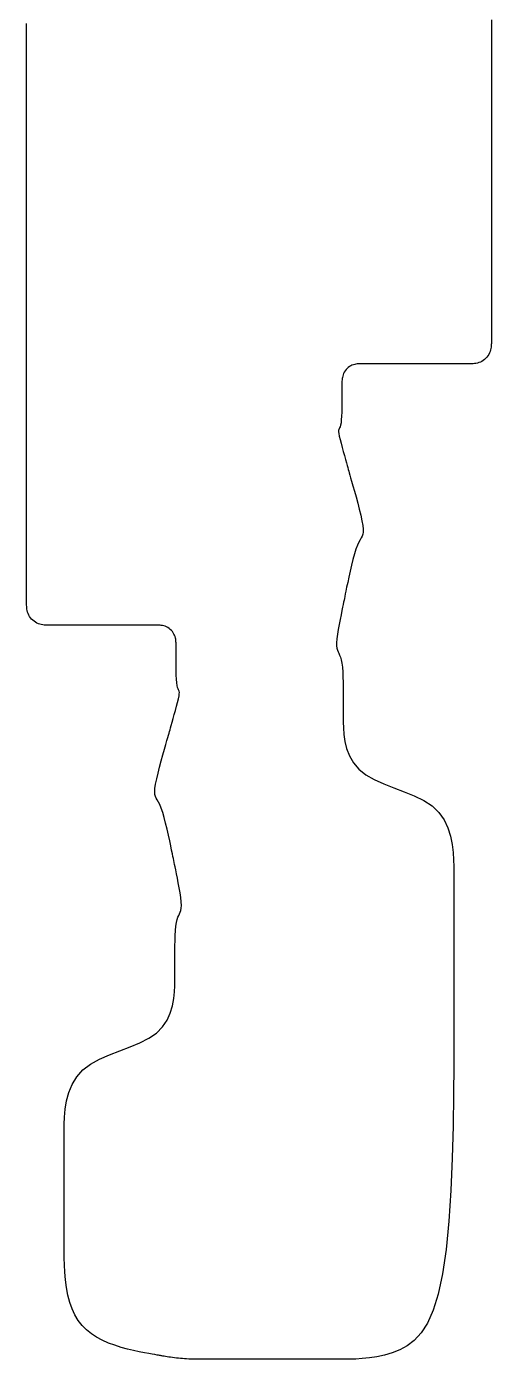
# Model space of a CAD drawing. Extents: x -56 to 56, y -65 to 65.
# Drawn here: x -10.14 to -2.56, y 21.69 to 43.42 of the extents above; entities that cross this region are included whole.
import ezdxf

# ---------------------------------------------------------------- set-up
doc = ezdxf.new("R2010")
doc.units = 0
doc.layers.add('LAYER 1', color=7, linetype='CONTINUOUS')

msp = doc.modelspace()

# ---------------------------------------------------------------- linework, layer by layer
at = {"layer": 'LAYER 1'}
for p, q in [((-10.138, 43.341), (-10.138, 43.477)), ((-2.562, 43.538), (-2.562, 42.971)), ((-10.138, 43.179), (-10.138, 43.341)), ((-10.138, 43), (-10.138, 43.179)), ((-10.138, 42.81), (-10.138, 43)), ((-2.562, 42.971), (-2.562, 42.352)), ((-10.138, 42.618), (-10.138, 42.81)), ((-10.138, 42.432), (-10.138, 42.618)), ((-10.138, 42.259), (-10.138, 42.432)), ((-10.138, 42.109), (-10.138, 42.259)), ((-2.562, 42.352), (-2.562, 41.709)), ((-10.138, 41.988), (-10.138, 42.109)), ((-10.138, 41.896), (-10.138, 41.988)), ((-10.138, 41.828), (-10.138, 41.896)), ((-10.138, 41.782), (-10.138, 41.828)), ((-10.138, 41.754), (-10.138, 41.782)), ((-10.138, 41.738), (-10.138, 41.754)), ((-10.138, 41.731), (-10.138, 41.738)), ((-10.138, 41.73), (-10.138, 41.731)), ((-10.138, 41.729), (-10.138, 41.73)), ((-10.138, 41.73), (-10.138, 41.73)), ((-10.138, 41.73), (-10.138, 41.73)), ((-10.138, 41.73), (-10.138, 41.73)), ((-10.138, 41.73), (-10.138, 41.73)), ((-10.138, 41.73), (-10.138, 41.73)), ((-10.138, 41.73), (-10.138, 41.73)), ((-10.138, 41.73), (-10.138, 41.73)), ((-10.138, 41.73), (-10.138, 41.73)), ((-10.138, 41.721), (-10.138, 41.729)), ((-10.138, 41.695), (-10.138, 41.721)), ((-10.138, 41.64), (-10.138, 41.695)), ((-10.138, 41.546), (-10.138, 41.64)), ((-10.138, 41.401), (-10.138, 41.546)), ((-2.562, 41.709), (-2.562, 41.068)), ((-10.138, 41.196), (-10.138, 41.401)), ((-10.138, 40.918), (-10.138, 41.196)), ((-10.138, 40.561), (-10.138, 40.918)), ((-2.562, 41.068), (-2.562, 40.457)), ((-10.138, 40.132), (-10.138, 40.561)), ((-2.562, 40.457), (-2.562, 39.901)), ((-10.138, 39.652), (-10.138, 40.132)), ((-2.562, 39.901), (-2.562, 39.429)), ((-10.138, 39.145), (-10.138, 39.652)), ((-2.562, 39.429), (-2.562, 39.057)), ((-10.138, 38.629), (-10.138, 39.145)), ((-2.562, 39.057), (-2.562, 38.779)), ((-2.562, 38.779), (-2.562, 38.58)), ((-10.138, 38.129), (-10.138, 38.629)), ((-2.562, 38.58), (-2.562, 38.447)), ((-2.562, 38.26), (-2.563, 38.242)), ((-2.562, 38.447), (-2.562, 38.368)), ((-2.562, 38.368), (-2.562, 38.327)), ((-2.562, 38.327), (-2.562, 38.313)), ((-2.562, 38.313), (-2.562, 38.311)), ((-2.562, 38.311), (-2.562, 38.311)), ((-2.562, 38.311), (-2.562, 38.31)), ((-2.562, 38.31), (-2.562, 38.309)), ((-2.562, 38.309), (-2.562, 38.306)), ((-2.562, 38.306), (-2.562, 38.302)), ((-2.562, 38.302), (-2.562, 38.296)), ((-2.562, 38.296), (-2.562, 38.287)), ((-2.562, 38.287), (-2.562, 38.275)), ((-2.562, 38.275), (-2.562, 38.26)), ((-10.138, 37.663), (-10.138, 38.129)), ((-2.634, 38.037), (-2.653, 38.017)), ((-2.618, 38.058), (-2.634, 38.037)), ((-2.603, 38.081), (-2.618, 38.058)), ((-2.591, 38.105), (-2.603, 38.081)), ((-2.582, 38.129), (-2.591, 38.105)), ((-2.574, 38.153), (-2.582, 38.129)), ((-2.569, 38.177), (-2.574, 38.153)), ((-2.566, 38.2), (-2.569, 38.177)), ((-2.564, 38.222), (-2.566, 38.2)), ((-2.563, 38.242), (-2.564, 38.222)), ((-4.931, 37.832), (-4.946, 37.812)), ((-4.914, 37.849), (-4.931, 37.832)), ((-4.895, 37.866), (-4.914, 37.849)), ((-4.876, 37.881), (-4.895, 37.866)), ((-4.855, 37.893), (-4.876, 37.881)), ((-4.834, 37.904), (-4.855, 37.893)), ((-4.812, 37.912), (-4.834, 37.904)), ((-4.79, 37.918), (-4.812, 37.912)), ((-4.769, 37.923), (-4.79, 37.918)), ((-4.748, 37.926), (-4.769, 37.923)), ((-4.729, 37.927), (-4.748, 37.926)), ((-4.711, 37.928), (-4.729, 37.927)), ((-4.695, 37.928), (-4.711, 37.928)), ((-4.682, 37.928), (-4.695, 37.928)), ((-4.672, 37.928), (-4.682, 37.928)), ((-4.665, 37.928), (-4.672, 37.928)), ((-4.659, 37.928), (-4.665, 37.928)), ((-4.655, 37.928), (-4.659, 37.928)), ((-4.653, 37.928), (-4.655, 37.928)), ((-4.652, 37.928), (-4.653, 37.928)), ((-4.652, 37.928), (-4.652, 37.928)), ((-4.651, 37.928), (-4.652, 37.928)), ((-4.652, 37.928), (-4.652, 37.928)), ((-4.647, 37.928), (-4.651, 37.928)), ((-4.636, 37.928), (-4.647, 37.928)), ((-4.614, 37.928), (-4.636, 37.928)), ((-4.579, 37.928), (-4.614, 37.928)), ((-4.527, 37.928), (-4.579, 37.928)), ((-4.455, 37.928), (-4.527, 37.928)), ((-4.36, 37.928), (-4.455, 37.928)), ((-4.24, 37.928), (-4.36, 37.928)), ((-4.1, 37.928), (-4.24, 37.928)), ((-3.948, 37.928), (-4.1, 37.928)), ((-3.789, 37.927), (-3.948, 37.928)), ((-3.631, 37.927), (-3.789, 37.927)), ((-3.48, 37.927), (-3.631, 37.927)), ((-3.342, 37.927), (-3.48, 37.927)), ((-3.225, 37.927), (-3.342, 37.927)), ((-3.133, 37.927), (-3.225, 37.927)), ((-3.064, 37.927), (-3.133, 37.927)), ((-3.014, 37.927), (-3.064, 37.927)), ((-2.981, 37.927), (-3.014, 37.927)), ((-2.961, 37.927), (-2.981, 37.927)), ((-2.951, 37.926), (-2.961, 37.927)), ((-2.947, 37.926), (-2.951, 37.926)), ((-2.946, 37.926), (-2.947, 37.926)), ((-2.945, 37.926), (-2.946, 37.926)), ((-2.946, 37.926), (-2.946, 37.926)), ((-2.946, 37.926), (-2.946, 37.926)), ((-2.942, 37.926), (-2.945, 37.926)), ((-2.938, 37.926), (-2.942, 37.926)), ((-2.931, 37.926), (-2.938, 37.926)), ((-2.923, 37.926), (-2.931, 37.926)), ((-2.911, 37.926), (-2.923, 37.926)), ((-2.896, 37.927), (-2.911, 37.926)), ((-2.878, 37.927), (-2.896, 37.927)), ((-2.858, 37.928), (-2.878, 37.927)), ((-2.837, 37.93), (-2.858, 37.928)), ((-2.814, 37.934), (-2.837, 37.93)), ((-2.79, 37.939), (-2.814, 37.934)), ((-2.765, 37.946), (-2.79, 37.939)), ((-2.741, 37.955), (-2.765, 37.946)), ((-2.717, 37.967), (-2.741, 37.955)), ((-2.695, 37.982), (-2.717, 37.967)), ((-2.673, 37.998), (-2.695, 37.982)), ((-2.653, 38.017), (-2.673, 37.998)), ((-10.138, 37.255), (-10.138, 37.663)), ((-4.997, 37.646), (-4.998, 37.63)), ((-4.998, 37.63), (-4.998, 37.616)), ((-4.998, 37.616), (-4.998, 37.605)), ((-4.998, 37.605), (-4.998, 37.596)), ((-4.998, 37.596), (-4.998, 37.585)), ((-4.996, 37.665), (-4.997, 37.646)), ((-4.994, 37.685), (-4.996, 37.665)), ((-4.991, 37.705), (-4.994, 37.685)), ((-4.986, 37.727), (-4.991, 37.705)), ((-4.979, 37.749), (-4.986, 37.727)), ((-4.97, 37.771), (-4.979, 37.749)), ((-4.959, 37.792), (-4.97, 37.771)), ((-4.946, 37.812), (-4.959, 37.792)), ((-4.998, 37.585), (-4.998, 37.573)), ((-4.998, 37.573), (-4.998, 37.556)), ((-4.998, 37.556), (-4.998, 37.533)), ((-4.998, 37.533), (-4.998, 37.502)), ((-4.998, 37.502), (-4.998, 37.461)), ((-4.998, 37.461), (-4.998, 37.409)), ((-4.998, 37.409), (-4.998, 37.348)), ((-10.138, 36.924), (-10.138, 37.255)), ((-5, 37.209), (-5.001, 37.138)), ((-4.998, 37.28), (-5, 37.209)), ((-4.998, 37.348), (-4.998, 37.28)), ((-5.013, 36.962), (-5.02, 36.925)), ((-5.008, 37.012), (-5.013, 36.962)), ((-5.004, 37.072), (-5.008, 37.012)), ((-5.001, 37.138), (-5.004, 37.072)), ((-10.138, 36.671), (-10.138, 36.924)), ((-5.049, 36.855), (-5.052, 36.84)), ((-5.052, 36.84), (-5.052, 36.819)), ((-5.052, 36.819), (-5.049, 36.789)), ((-5.043, 36.867), (-5.049, 36.855)), ((-5.049, 36.789), (-5.041, 36.746)), ((-5.036, 36.881), (-5.043, 36.867)), ((-5.041, 36.746), (-5.028, 36.693)), ((-5.028, 36.899), (-5.036, 36.881)), ((-5.02, 36.925), (-5.028, 36.899)), ((-10.138, 36.486), (-10.138, 36.671)), ((-5.028, 36.693), (-5.013, 36.631)), ((-5.013, 36.631), (-4.995, 36.565)), ((-4.995, 36.565), (-4.977, 36.496)), ((-10.138, 36.359), (-10.138, 36.486)), ((-10.138, 36.278), (-10.138, 36.359)), ((-4.977, 36.496), (-4.958, 36.43)), ((-4.958, 36.43), (-4.941, 36.367)), ((-4.941, 36.367), (-4.926, 36.313)), ((-4.926, 36.313), (-4.913, 36.269)), ((-10.138, 36.234), (-10.138, 36.278)), ((-10.138, 36.215), (-10.138, 36.234)), ((-10.138, 36.21), (-10.138, 36.215)), ((-10.138, 36.207), (-10.138, 36.21)), ((-10.138, 36.21), (-10.138, 36.21)), ((-10.138, 36.21), (-10.138, 36.21)), ((-10.138, 36.21), (-10.138, 36.21)), ((-10.138, 36.21), (-10.138, 36.21)), ((-10.138, 36.21), (-10.138, 36.21)), ((-10.138, 36.21), (-10.138, 36.21)), ((-10.138, 36.21), (-10.138, 36.21)), ((-10.138, 36.21), (-10.138, 36.21)), ((-10.138, 36.21), (-10.138, 36.21)), ((-10.138, 36.198), (-10.138, 36.207)), ((-10.138, 36.177), (-10.138, 36.198)), ((-10.138, 36.142), (-10.138, 36.177)), ((-10.138, 36.087), (-10.138, 36.142)), ((-10.138, 36.008), (-10.138, 36.087)), ((-4.913, 36.269), (-4.903, 36.234)), ((-4.903, 36.234), (-4.895, 36.204)), ((-4.895, 36.204), (-4.887, 36.176)), ((-4.887, 36.176), (-4.878, 36.147)), ((-4.878, 36.147), (-4.868, 36.112)), ((-4.868, 36.112), (-4.856, 36.067)), ((-10.138, 35.902), (-10.138, 36.008)), ((-10.138, 35.764), (-10.138, 35.902)), ((-4.856, 36.067), (-4.84, 36.011)), ((-4.84, 36.011), (-4.819, 35.939)), ((-4.819, 35.939), (-4.795, 35.853)), ((-10.138, 35.598), (-10.138, 35.764)), ((-4.795, 35.853), (-4.768, 35.757)), ((-4.768, 35.757), (-4.741, 35.657)), ((-4.741, 35.657), (-4.715, 35.556)), ((-10.138, 35.412), (-10.138, 35.598)), ((-4.715, 35.556), (-4.691, 35.458)), ((-4.691, 35.458), (-4.672, 35.368)), ((-10.138, 35.213), (-10.138, 35.412)), ((-10.138, 35.011), (-10.138, 35.213)), ((-4.672, 35.368), (-4.658, 35.291)), ((-4.658, 35.291), (-4.65, 35.23)), ((-4.65, 35.23), (-4.65, 35.184)), ((-10.138, 34.815), (-10.138, 35.011)), ((-4.722, 35.02), (-4.745, 34.97)), ((-4.701, 35.058), (-4.722, 35.02)), ((-4.682, 35.089), (-4.701, 35.058)), ((-4.667, 35.118), (-4.682, 35.089)), ((-4.656, 35.148), (-4.667, 35.118)), ((-4.65, 35.184), (-4.656, 35.148)), ((-10.138, 34.631), (-10.138, 34.815)), ((-4.794, 34.826), (-4.819, 34.737)), ((-4.77, 34.905), (-4.794, 34.826)), ((-4.745, 34.97), (-4.77, 34.905)), ((-10.138, 34.469), (-10.138, 34.631)), ((-4.842, 34.642), (-4.865, 34.545)), ((-4.819, 34.737), (-4.842, 34.642)), ((-10.138, 34.337), (-10.138, 34.469)), ((-10.138, 34.236), (-10.138, 34.337)), ((-4.904, 34.362), (-4.921, 34.285)), ((-4.886, 34.45), (-4.904, 34.362)), ((-4.865, 34.545), (-4.886, 34.45)), ((-10.138, 34.162), (-10.138, 34.236)), ((-10.138, 34.11), (-10.138, 34.162)), ((-4.952, 34.135), (-4.958, 34.102)), ((-4.943, 34.174), (-4.952, 34.135)), ((-4.933, 34.222), (-4.943, 34.174)), ((-4.921, 34.285), (-4.933, 34.222)), ((-10.138, 34.077), (-10.138, 34.11)), ((-10.138, 34.059), (-10.138, 34.077)), ((-10.138, 34.051), (-10.138, 34.059)), ((-10.138, 34.049), (-10.138, 34.051)), ((-10.138, 34.048), (-10.138, 34.049)), ((-10.138, 34.049), (-10.138, 34.049)), ((-10.138, 34.049), (-10.138, 34.049)), ((-10.138, 34.046), (-10.138, 34.048)), ((-10.138, 34.042), (-10.138, 34.046)), ((-10.138, 34.037), (-10.138, 34.042)), ((-10.138, 34.03), (-10.138, 34.037)), ((-10.138, 34.019), (-10.138, 34.03)), ((-10.138, 34.006), (-10.138, 34.019)), ((-10.138, 33.99), (-10.138, 34.006)), ((-10.137, 33.971), (-10.138, 33.99)), ((-10.136, 33.95), (-10.137, 33.971)), ((-10.133, 33.927), (-10.136, 33.95)), ((-10.129, 33.903), (-10.133, 33.927)), ((-10.123, 33.879), (-10.129, 33.903)), ((-4.999, 33.902), (-5.013, 33.834)), ((-4.988, 33.96), (-4.999, 33.902)), ((-4.978, 34.005), (-4.988, 33.96)), ((-4.971, 34.041), (-4.978, 34.005)), ((-4.964, 34.072), (-4.971, 34.041)), ((-4.958, 34.102), (-4.964, 34.072)), ((-10.114, 33.855), (-10.123, 33.879)), ((-10.103, 33.831), (-10.114, 33.855)), ((-10.09, 33.808), (-10.103, 33.831)), ((-10.075, 33.786), (-10.09, 33.808)), ((-10.057, 33.765), (-10.075, 33.786)), ((-10.038, 33.745), (-10.057, 33.765)), ((-10.017, 33.728), (-10.038, 33.745)), ((-9.994, 33.712), (-10.017, 33.728)), ((-9.971, 33.699), (-9.994, 33.712)), ((-9.947, 33.688), (-9.971, 33.699)), ((-9.923, 33.68), (-9.947, 33.688)), ((-5.028, 33.758), (-5.043, 33.677)), ((-5.013, 33.834), (-5.028, 33.758)), ((-9.899, 33.674), (-9.923, 33.68)), ((-9.875, 33.67), (-9.899, 33.674)), ((-9.853, 33.667), (-9.875, 33.67)), ((-9.832, 33.665), (-9.853, 33.667)), ((-9.813, 33.665), (-9.832, 33.665)), ((-9.796, 33.664), (-9.813, 33.665)), ((-9.783, 33.664), (-9.796, 33.664)), ((-9.773, 33.664), (-9.783, 33.664)), ((-9.765, 33.664), (-9.773, 33.664)), ((-9.76, 33.664), (-9.765, 33.664)), ((-9.757, 33.664), (-9.76, 33.664)), ((-9.755, 33.664), (-9.757, 33.664)), ((-9.754, 33.664), (-9.755, 33.664)), ((-9.753, 33.664), (-9.754, 33.664)), ((-9.754, 33.664), (-9.754, 33.664)), ((-9.754, 33.664), (-9.754, 33.664)), ((-9.749, 33.664), (-9.753, 33.664)), ((-9.742, 33.664), (-9.749, 33.664)), ((-9.729, 33.665), (-9.742, 33.664)), ((-9.708, 33.665), (-9.729, 33.665)), ((-9.677, 33.665), (-9.708, 33.665)), ((-9.636, 33.665), (-9.677, 33.665)), ((-9.582, 33.665), (-9.636, 33.665)), ((-9.517, 33.665), (-9.582, 33.665)), ((-9.442, 33.665), (-9.517, 33.665)), ((-9.363, 33.665), (-9.442, 33.665)), ((-9.281, 33.665), (-9.363, 33.665)), ((-9.201, 33.665), (-9.281, 33.665)), ((-9.125, 33.665), (-9.201, 33.665)), ((-9.058, 33.665), (-9.125, 33.665)), ((-9.003, 33.665), (-9.058, 33.665)), ((-8.96, 33.665), (-9.003, 33.665)), ((-8.929, 33.665), (-8.96, 33.665)), ((-8.907, 33.665), (-8.929, 33.665)), ((-8.892, 33.665), (-8.907, 33.665)), ((-8.884, 33.665), (-8.892, 33.665)), ((-8.88, 33.665), (-8.884, 33.665)), ((-8.879, 33.665), (-8.88, 33.665)), ((-8.878, 33.665), (-8.879, 33.665)), ((-8.879, 33.665), (-8.879, 33.665)), ((-8.879, 33.665), (-8.879, 33.665)), ((-8.879, 33.665), (-8.879, 33.665)), ((-8.879, 33.665), (-8.879, 33.665)), ((-8.879, 33.665), (-8.879, 33.665)), ((-8.879, 33.665), (-8.879, 33.665)), ((-8.879, 33.665), (-8.879, 33.665)), ((-8.879, 33.665), (-8.879, 33.665)), ((-8.879, 33.665), (-8.879, 33.665)), ((-8.875, 33.665), (-8.878, 33.665)), ((-8.869, 33.665), (-8.875, 33.665)), ((-8.856, 33.666), (-8.869, 33.665)), ((-8.837, 33.666), (-8.856, 33.666)), ((-8.809, 33.666), (-8.837, 33.666)), ((-8.771, 33.666), (-8.809, 33.666)), ((-8.721, 33.666), (-8.771, 33.666)), ((-8.659, 33.666), (-8.721, 33.666)), ((-8.589, 33.666), (-8.659, 33.666)), ((-8.514, 33.666), (-8.589, 33.666)), ((-8.436, 33.666), (-8.514, 33.666)), ((-8.36, 33.666), (-8.436, 33.666)), ((-8.288, 33.666), (-8.36, 33.666)), ((-8.223, 33.666), (-8.288, 33.666)), ((-8.17, 33.666), (-8.223, 33.666)), ((-8.128, 33.666), (-8.17, 33.666)), ((-8.097, 33.666), (-8.128, 33.666)), ((-8.076, 33.666), (-8.097, 33.666)), ((-8.062, 33.666), (-8.076, 33.666)), ((-8.054, 33.666), (-8.062, 33.666)), ((-8.05, 33.666), (-8.054, 33.666)), ((-8.048, 33.666), (-8.05, 33.666)), ((-8.046, 33.666), (-8.048, 33.666)), ((-8.048, 33.666), (-8.048, 33.666)), ((-8.048, 33.666), (-8.048, 33.666)), ((-8.048, 33.666), (-8.048, 33.666)), ((-8.043, 33.666), (-8.046, 33.666)), ((-8.039, 33.666), (-8.043, 33.666)), ((-8.033, 33.666), (-8.039, 33.666)), ((-8.024, 33.666), (-8.033, 33.666)), ((-8.013, 33.666), (-8.024, 33.666)), ((-7.999, 33.666), (-8.013, 33.666)), ((-7.982, 33.666), (-7.999, 33.666)), ((-7.964, 33.665), (-7.982, 33.666)), ((-7.944, 33.662), (-7.964, 33.665)), ((-7.922, 33.659), (-7.944, 33.662)), ((-7.901, 33.654), (-7.922, 33.659)), ((-7.879, 33.647), (-7.901, 33.654)), ((-7.857, 33.638), (-7.879, 33.647)), ((-7.836, 33.626), (-7.857, 33.638)), ((-7.816, 33.613), (-7.836, 33.626)), ((-7.797, 33.597), (-7.816, 33.613)), ((-7.779, 33.58), (-7.797, 33.597)), ((-7.763, 33.562), (-7.779, 33.58)), ((-7.748, 33.542), (-7.763, 33.562)), ((-7.736, 33.521), (-7.748, 33.542)), ((-7.726, 33.5), (-7.736, 33.521)), ((-7.718, 33.478), (-7.726, 33.5)), ((-7.712, 33.456), (-7.718, 33.478)), ((-5.07, 33.516), (-5.079, 33.443)), ((-5.057, 33.595), (-5.07, 33.516)), ((-5.043, 33.677), (-5.057, 33.595)), ((-7.708, 33.435), (-7.712, 33.456)), ((-7.705, 33.414), (-7.708, 33.435)), ((-7.704, 33.395), (-7.705, 33.414)), ((-7.703, 33.377), (-7.704, 33.395)), ((-7.703, 33.362), (-7.703, 33.377)), ((-7.703, 33.35), (-7.703, 33.362)), ((-7.703, 33.339), (-7.703, 33.35)), ((-7.703, 33.319), (-7.703, 33.33)), ((-7.703, 33.305), (-7.703, 33.319)), ((-7.703, 33.285), (-7.703, 33.305)), ((-7.703, 33.33), (-7.703, 33.339)), ((-7.703, 33.259), (-7.703, 33.285)), ((-7.703, 33.224), (-7.703, 33.259)), ((-5.079, 33.443), (-5.084, 33.379)), ((-5.084, 33.379), (-5.084, 33.328)), ((-5.084, 33.328), (-5.08, 33.288)), ((-5.08, 33.288), (-5.072, 33.257)), ((-5.072, 33.257), (-5.061, 33.231)), ((-7.703, 33.179), (-7.703, 33.224)), ((-7.702, 33.122), (-7.703, 33.179)), ((-7.702, 33.058), (-7.702, 33.122)), ((-7.701, 32.988), (-7.702, 33.058)), ((-5.061, 33.231), (-5.048, 33.206)), ((-5.048, 33.206), (-5.035, 33.178)), ((-5.035, 33.178), (-5.021, 33.145)), ((-5.021, 33.145), (-5.009, 33.102)), ((-5.009, 33.102), (-4.999, 33.046)), ((-4.999, 33.046), (-4.991, 32.978)), ((-7.7, 32.917), (-7.701, 32.988)), ((-7.698, 32.848), (-7.7, 32.917)), ((-7.694, 32.783), (-7.698, 32.848)), ((-4.991, 32.978), (-4.986, 32.901)), ((-4.986, 32.901), (-4.982, 32.819)), ((-4.982, 32.819), (-4.98, 32.735)), ((-7.69, 32.727), (-7.694, 32.783)), ((-7.684, 32.683), (-7.69, 32.727)), ((-7.677, 32.651), (-7.684, 32.683)), ((-7.669, 32.629), (-7.677, 32.651)), ((-7.661, 32.613), (-7.669, 32.629)), ((-7.655, 32.6), (-7.661, 32.613)), ((-7.65, 32.587), (-7.655, 32.6)), ((-4.98, 32.735), (-4.978, 32.654)), ((-4.978, 32.654), (-4.978, 32.578)), ((-7.694, 32.342), (-7.678, 32.406)), ((-7.678, 32.406), (-7.664, 32.463)), ((-7.664, 32.463), (-7.654, 32.511)), ((-7.654, 32.511), (-7.649, 32.546)), ((-7.647, 32.57), (-7.65, 32.587)), ((-7.649, 32.546), (-7.647, 32.57)), ((-4.978, 32.578), (-4.978, 32.51)), ((-4.978, 32.51), (-4.978, 32.456)), ((-4.978, 32.456), (-4.978, 32.412)), ((-4.978, 32.412), (-4.978, 32.376)), ((-7.749, 32.141), (-7.731, 32.206)), ((-7.731, 32.206), (-7.712, 32.274)), ((-7.712, 32.274), (-7.694, 32.342)), ((-4.978, 32.376), (-4.978, 32.344)), ((-4.978, 32.344), (-4.978, 32.31)), ((-4.978, 32.31), (-4.978, 32.271)), ((-4.978, 32.271), (-4.978, 32.224)), ((-4.978, 32.224), (-4.978, 32.163)), ((-4.978, 32.163), (-4.977, 32.085)), ((-7.809, 31.93), (-7.801, 31.959)), ((-7.801, 31.959), (-7.792, 31.991)), ((-7.792, 31.991), (-7.78, 32.031)), ((-7.78, 32.031), (-7.766, 32.081)), ((-7.766, 32.081), (-7.749, 32.141)), ((-4.977, 32.085), (-4.975, 31.991)), ((-4.975, 31.991), (-4.967, 31.885)), ((-7.869, 31.721), (-7.851, 31.783)), ((-7.851, 31.783), (-7.837, 31.832)), ((-7.837, 31.832), (-7.826, 31.871)), ((-7.826, 31.871), (-7.817, 31.902)), ((-7.817, 31.902), (-7.809, 31.93)), ((-4.967, 31.885), (-4.951, 31.77)), ((-4.951, 31.77), (-4.921, 31.652)), ((-7.943, 31.454), (-7.916, 31.552)), ((-7.916, 31.552), (-7.891, 31.642)), ((-7.891, 31.642), (-7.869, 31.721)), ((-4.921, 31.652), (-4.876, 31.534)), ((-4.876, 31.534), (-4.811, 31.421)), ((-7.995, 31.252), (-7.97, 31.352)), ((-7.97, 31.352), (-7.943, 31.454)), ((-4.811, 31.421), (-4.723, 31.317)), ((-4.723, 31.317), (-4.609, 31.227)), ((-8.035, 31.072), (-8.018, 31.157)), ((-8.018, 31.157), (-7.995, 31.252)), ((-4.609, 31.227), (-4.471, 31.148)), ((-4.471, 31.148), (-4.316, 31.079)), ((-4.316, 31.079), (-4.151, 31.014)), ((-8.051, 30.947), (-8.046, 31.001)), ((-8.048, 30.905), (-8.051, 30.947)), ((-8.04, 30.873), (-8.048, 30.905)), ((-8.046, 31.001), (-8.035, 31.072)), ((-8.028, 30.844), (-8.04, 30.873)), ((-4.151, 31.014), (-3.983, 30.95)), ((-3.983, 30.95), (-3.818, 30.881)), ((-3.818, 30.881), (-3.665, 30.805)), ((-8.011, 30.815), (-8.028, 30.844)), ((-7.991, 30.781), (-8.011, 30.815)), ((-7.968, 30.739), (-7.991, 30.781)), ((-7.945, 30.683), (-7.968, 30.739)), ((-7.92, 30.612), (-7.945, 30.683)), ((-3.665, 30.805), (-3.529, 30.717)), ((-3.529, 30.717), (-3.418, 30.612)), ((-7.896, 30.528), (-7.92, 30.612)), ((-7.872, 30.435), (-7.896, 30.528)), ((-7.848, 30.339), (-7.872, 30.435)), ((-3.418, 30.612), (-3.333, 30.492)), ((-3.333, 30.492), (-3.27, 30.362)), ((-7.826, 30.242), (-7.848, 30.339)), ((-7.806, 30.15), (-7.826, 30.242)), ((-3.27, 30.362), (-3.227, 30.227)), ((-3.227, 30.227), (-3.199, 30.091)), ((-7.789, 30.066), (-7.806, 30.15)), ((-7.774, 29.995), (-7.789, 30.066)), ((-7.762, 29.939), (-7.774, 29.995)), ((-3.199, 30.091), (-3.184, 29.96)), ((-7.753, 29.894), (-7.762, 29.939)), ((-7.746, 29.859), (-7.753, 29.894)), ((-7.739, 29.827), (-7.746, 29.859)), ((-7.733, 29.797), (-7.739, 29.827)), ((-7.726, 29.764), (-7.733, 29.797)), ((-3.184, 29.96), (-3.177, 29.838)), ((-3.177, 29.838), (-3.175, 29.731)), ((-7.718, 29.725), (-7.726, 29.764)), ((-7.708, 29.675), (-7.718, 29.725)), ((-7.695, 29.613), (-7.708, 29.675)), ((-7.681, 29.541), (-7.695, 29.613)), ((-3.175, 29.731), (-3.175, 29.643)), ((-3.175, 29.643), (-3.175, 29.576)), ((-3.175, 29.576), (-3.175, 29.527)), ((-7.666, 29.462), (-7.681, 29.541)), ((-7.651, 29.38), (-7.666, 29.462)), ((-7.637, 29.299), (-7.651, 29.38)), ((-3.175, 29.527), (-3.175, 29.493)), ((-3.175, 29.493), (-3.175, 29.471)), ((-3.175, 29.471), (-3.175, 29.458)), ((-3.175, 29.458), (-3.175, 29.453)), ((-3.175, 29.453), (-3.175, 29.451)), ((-3.175, 29.451), (-3.175, 29.451)), ((-3.175, 29.451), (-3.175, 29.45)), ((-3.175, 29.45), (-3.175, 29.444)), ((-3.175, 29.444), (-3.175, 29.431)), ((-3.175, 29.431), (-3.175, 29.408)), ((-3.175, 29.408), (-3.175, 29.372)), ((-3.175, 29.372), (-3.175, 29.32)), ((-7.626, 29.222), (-7.637, 29.299)), ((-7.619, 29.152), (-7.626, 29.222)), ((-7.615, 29.094), (-7.619, 29.152)), ((-3.175, 29.32), (-3.175, 29.25)), ((-3.175, 29.25), (-3.175, 29.158)), ((-3.175, 29.158), (-3.175, 29.047)), ((-7.684, 28.866), (-7.671, 28.903)), ((-7.671, 28.903), (-7.658, 28.933)), ((-7.658, 28.933), (-7.645, 28.959)), ((-7.645, 28.959), (-7.633, 28.984)), ((-7.633, 28.984), (-7.623, 29.012)), ((-7.623, 29.012), (-7.617, 29.048)), ((-7.617, 29.048), (-7.615, 29.094)), ((-3.175, 29.047), (-3.175, 28.921)), ((-3.175, 28.921), (-3.175, 28.787)), ((-7.711, 28.685), (-7.705, 28.757)), ((-7.705, 28.757), (-7.696, 28.818)), ((-7.696, 28.818), (-7.684, 28.866)), ((-3.175, 28.787), (-3.175, 28.649)), ((-7.721, 28.439), (-7.719, 28.522)), ((-7.719, 28.522), (-7.716, 28.605)), ((-7.716, 28.605), (-7.711, 28.685)), ((-3.175, 28.649), (-3.175, 28.515)), ((-3.175, 28.515), (-3.175, 28.388)), ((-7.723, 28.286), (-7.722, 28.359)), ((-7.723, 28.224), (-7.723, 28.286)), ((-7.722, 28.359), (-7.721, 28.439)), ((-3.175, 28.388), (-3.175, 28.276)), ((-3.175, 28.276), (-3.175, 28.184)), ((-7.723, 28.174), (-7.723, 28.224)), ((-7.723, 28.134), (-7.723, 28.174)), ((-7.723, 28.1), (-7.723, 28.134)), ((-7.723, 28.068), (-7.723, 28.1)), ((-7.723, 28.033), (-7.723, 28.068)), ((-3.175, 28.184), (-3.175, 28.113)), ((-3.175, 28.113), (-3.175, 28.061)), ((-3.175, 28.061), (-3.175, 28.024)), ((-7.723, 27.991), (-7.723, 28.033)), ((-7.723, 27.938), (-7.723, 27.991)), ((-7.723, 27.871), (-7.723, 27.938)), ((-7.723, 27.786), (-7.723, 27.871)), ((-3.175, 28.024), (-3.175, 28.001)), ((-3.175, 28.001), (-3.175, 27.987)), ((-3.175, 27.987), (-3.175, 27.981)), ((-3.175, 27.981), (-3.175, 27.98)), ((-3.175, 27.98), (-3.175, 27.979)), ((-3.175, 27.979), (-3.175, 27.974)), ((-3.175, 27.974), (-3.175, 27.953)), ((-3.175, 27.953), (-3.175, 27.906)), ((-3.175, 27.906), (-3.175, 27.822)), ((-3.175, 27.822), (-3.175, 27.69)), ((-7.739, 27.575), (-7.727, 27.686)), ((-7.727, 27.686), (-7.723, 27.786)), ((-3.175, 27.69), (-3.175, 27.499)), ((-7.796, 27.34), (-7.76, 27.459)), ((-7.76, 27.459), (-7.739, 27.575)), ((-3.175, 27.499), (-3.175, 27.239)), ((-7.923, 27.114), (-7.849, 27.224)), ((-7.849, 27.224), (-7.796, 27.34)), ((-3.175, 27.239), (-3.175, 26.9)), ((-8.146, 26.93), (-8.022, 27.015)), ((-8.022, 27.015), (-7.923, 27.114)), ((-8.62, 26.725), (-8.453, 26.789)), ((-8.453, 26.789), (-8.292, 26.856)), ((-8.292, 26.856), (-8.146, 26.93)), ((-3.175, 26.9), (-3.176, 26.484)), ((-9.095, 26.508), (-8.948, 26.588)), ((-8.948, 26.588), (-8.787, 26.66)), ((-8.787, 26.66), (-8.62, 26.725)), ((-9.396, 26.177), (-9.321, 26.301)), ((-9.321, 26.301), (-9.221, 26.413)), ((-9.221, 26.413), (-9.095, 26.508)), ((-3.176, 26.484), (-3.179, 26.011)), ((-9.45, 26.044), (-9.396, 26.177)), ((-9.509, 25.773), (-9.486, 25.908)), ((-9.486, 25.908), (-9.45, 26.044)), ((-3.179, 26.011), (-3.187, 25.5)), ((-9.525, 25.529), (-9.52, 25.645)), ((-9.52, 25.645), (-9.509, 25.773)), ((-9.525, 25.43), (-9.525, 25.529)), ((-9.525, 25.351), (-9.525, 25.43)), ((-3.187, 25.5), (-3.201, 24.972)), ((-9.525, 25.292), (-9.525, 25.351)), ((-9.525, 25.249), (-9.525, 25.292)), ((-9.525, 25.22), (-9.525, 25.249)), ((-9.525, 25.203), (-9.525, 25.22)), ((-9.525, 25.193), (-9.525, 25.203)), ((-9.525, 25.19), (-9.525, 25.193)), ((-9.525, 25.189), (-9.525, 25.19)), ((-9.525, 25.186), (-9.525, 25.189)), ((-9.525, 25.189), (-9.525, 25.189)), ((-9.525, 25.177), (-9.525, 25.186)), ((-9.525, 25.16), (-9.525, 25.177)), ((-9.525, 25.132), (-9.525, 25.16)), ((-9.525, 25.09), (-9.525, 25.132)), ((-9.525, 25.031), (-9.525, 25.09)), ((-9.525, 24.952), (-9.525, 25.031)), ((-9.525, 24.852), (-9.525, 24.952)), ((-9.525, 24.734), (-9.525, 24.852)), ((-3.201, 24.972), (-3.223, 24.446)), ((-9.525, 24.604), (-9.525, 24.734)), ((-9.525, 24.467), (-9.525, 24.604)), ((-9.525, 24.33), (-9.525, 24.467)), ((-3.223, 24.446), (-3.255, 23.944)), ((-9.525, 24.198), (-9.525, 24.33)), ((-9.525, 24.077), (-9.525, 24.198)), ((-9.525, 23.973), (-9.525, 24.077)), ((-9.525, 23.89), (-9.525, 23.973)), ((-3.255, 23.944), (-3.299, 23.483)), ((-9.525, 23.827), (-9.525, 23.89)), ((-9.525, 23.782), (-9.525, 23.827)), ((-9.525, 23.751), (-9.525, 23.782)), ((-9.525, 23.732), (-9.525, 23.751)), ((-9.525, 23.722), (-9.525, 23.732)), ((-9.525, 23.718), (-9.525, 23.722)), ((-9.525, 23.717), (-9.525, 23.718)), ((-9.525, 23.718), (-9.525, 23.718)), ((-9.525, 23.715), (-9.525, 23.717)), ((-9.525, 23.708), (-9.525, 23.715)), ((-9.525, 23.695), (-9.525, 23.708)), ((-9.525, 23.672), (-9.525, 23.695)), ((-9.525, 23.637), (-9.525, 23.672)), ((-9.525, 23.589), (-9.525, 23.637)), ((-9.525, 23.525), (-9.525, 23.589)), ((-9.525, 23.442), (-9.525, 23.525)), ((-3.299, 23.483), (-3.356, 23.086)), ((-9.524, 23.344), (-9.525, 23.442)), ((-9.521, 23.233), (-9.524, 23.344)), ((-9.515, 23.113), (-9.521, 23.233)), ((-9.504, 22.989), (-9.515, 23.113)), ((-3.356, 23.086), (-3.427, 22.758)), ((-9.488, 22.863), (-9.504, 22.989)), ((-9.466, 22.74), (-9.488, 22.863)), ((-9.436, 22.623), (-9.466, 22.74)), ((-9.398, 22.515), (-9.436, 22.623)), ((-3.427, 22.758), (-3.51, 22.494)), ((-9.351, 22.417), (-9.398, 22.515)), ((-9.296, 22.328), (-9.351, 22.417)), ((-3.51, 22.494), (-3.604, 22.285)), ((-9.232, 22.248), (-9.296, 22.328)), ((-9.161, 22.176), (-9.232, 22.248)), ((-9.083, 22.112), (-9.161, 22.176)), ((-3.604, 22.285), (-3.707, 22.124)), ((-8.997, 22.055), (-9.083, 22.112)), ((-8.905, 22.005), (-8.997, 22.055)), ((-8.806, 21.96), (-8.905, 22.005)), ((-8.703, 21.922), (-8.806, 21.96)), ((-3.818, 22.003), (-3.934, 21.914)), ((-3.707, 22.124), (-3.818, 22.003)), ((-8.598, 21.889), (-8.703, 21.922)), ((-8.495, 21.86), (-8.598, 21.889)), ((-8.395, 21.837), (-8.495, 21.86)), ((-8.302, 21.817), (-8.395, 21.837)), ((-8.219, 21.801), (-8.302, 21.817)), ((-8.147, 21.788), (-8.219, 21.801)), ((-8.09, 21.778), (-8.147, 21.788)), ((-8.046, 21.77), (-8.09, 21.778)), ((-8.013, 21.764), (-8.046, 21.77)), ((-7.989, 21.76), (-8.013, 21.764)), ((-7.971, 21.757), (-7.989, 21.76)), ((-7.958, 21.754), (-7.971, 21.757)), ((-7.945, 21.752), (-7.958, 21.754)), ((-7.932, 21.75), (-7.945, 21.752)), ((-7.916, 21.747), (-7.932, 21.75)), ((-7.896, 21.743), (-7.916, 21.747)), ((-7.873, 21.74), (-7.896, 21.743)), ((-7.848, 21.735), (-7.873, 21.74)), ((-7.821, 21.731), (-7.848, 21.735)), ((-4.43, 21.737), (-4.551, 21.717)), ((-4.306, 21.764), (-4.43, 21.737)), ((-4.18, 21.801), (-4.306, 21.764)), ((-4.056, 21.849), (-4.18, 21.801)), ((-3.934, 21.914), (-4.056, 21.849)), ((-7.791, 21.727), (-7.821, 21.731)), ((-7.761, 21.722), (-7.791, 21.727)), ((-7.729, 21.718), (-7.761, 21.722)), ((-7.697, 21.714), (-7.729, 21.718)), ((-7.664, 21.711), (-7.697, 21.714)), ((-7.631, 21.708), (-7.664, 21.711)), ((-7.598, 21.705), (-7.631, 21.708)), ((-7.564, 21.702), (-7.598, 21.705)), ((-7.53, 21.7), (-7.564, 21.702)), ((-7.496, 21.699), (-7.53, 21.7)), ((-7.461, 21.697), (-7.496, 21.699)), ((-7.426, 21.696), (-7.461, 21.697)), ((-7.391, 21.695), (-7.426, 21.696)), ((-7.357, 21.694), (-7.391, 21.695)), ((-7.324, 21.694), (-7.357, 21.694)), ((-7.293, 21.694), (-7.324, 21.694)), ((-7.264, 21.694), (-7.293, 21.694)), ((-7.239, 21.694), (-7.264, 21.694)), ((-7.217, 21.694), (-7.239, 21.694)), ((-7.2, 21.694), (-7.217, 21.694)), ((-7.187, 21.694), (-7.2, 21.694)), ((-7.177, 21.694), (-7.187, 21.694)), ((-7.171, 21.694), (-7.177, 21.694)), ((-7.166, 21.694), (-7.171, 21.694)), ((-7.164, 21.694), (-7.166, 21.694)), ((-7.163, 21.694), (-7.164, 21.694)), ((-7.16, 21.694), (-7.163, 21.694)), ((-7.163, 21.694), (-7.163, 21.694)), ((-7.163, 21.694), (-7.163, 21.694)), ((-7.15, 21.694), (-7.16, 21.694)), ((-7.13, 21.694), (-7.15, 21.694)), ((-7.096, 21.694), (-7.13, 21.694)), ((-7.044, 21.694), (-7.096, 21.694)), ((-6.97, 21.694), (-7.044, 21.694)), ((-6.87, 21.694), (-6.97, 21.694)), ((-6.741, 21.694), (-6.87, 21.694)), ((-6.586, 21.694), (-6.741, 21.694)), ((-6.413, 21.694), (-6.586, 21.694)), ((-6.23, 21.694), (-6.413, 21.694)), ((-6.045, 21.694), (-6.23, 21.694)), ((-5.865, 21.694), (-6.045, 21.694)), ((-5.697, 21.694), (-5.865, 21.694)), ((-5.551, 21.694), (-5.697, 21.694)), ((-5.432, 21.694), (-5.551, 21.694)), ((-5.341, 21.694), (-5.432, 21.694)), ((-5.275, 21.694), (-5.341, 21.694)), ((-5.229, 21.694), (-5.275, 21.694)), ((-5.2, 21.694), (-5.229, 21.694)), ((-5.184, 21.694), (-5.2, 21.694)), ((-5.177, 21.694), (-5.184, 21.694)), ((-5.176, 21.694), (-5.177, 21.694)), ((-5.174, 21.694), (-5.176, 21.694)), ((-5.176, 21.694), (-5.176, 21.694)), ((-5.169, 21.694), (-5.174, 21.694)), ((-5.159, 21.694), (-5.169, 21.694)), ((-5.141, 21.694), (-5.159, 21.694)), ((-5.114, 21.694), (-5.141, 21.694)), ((-5.075, 21.694), (-5.114, 21.694)), ((-5.022, 21.694), (-5.075, 21.694)), ((-4.953, 21.694), (-5.022, 21.694)), ((-4.87, 21.695), (-4.953, 21.694)), ((-4.773, 21.698), (-4.87, 21.695)), ((-4.666, 21.705), (-4.773, 21.698)), ((-4.551, 21.717), (-4.666, 21.705))]:
    msp.add_line(p, q, dxfattribs=at)

doc.saveas('drawing.dxf')
